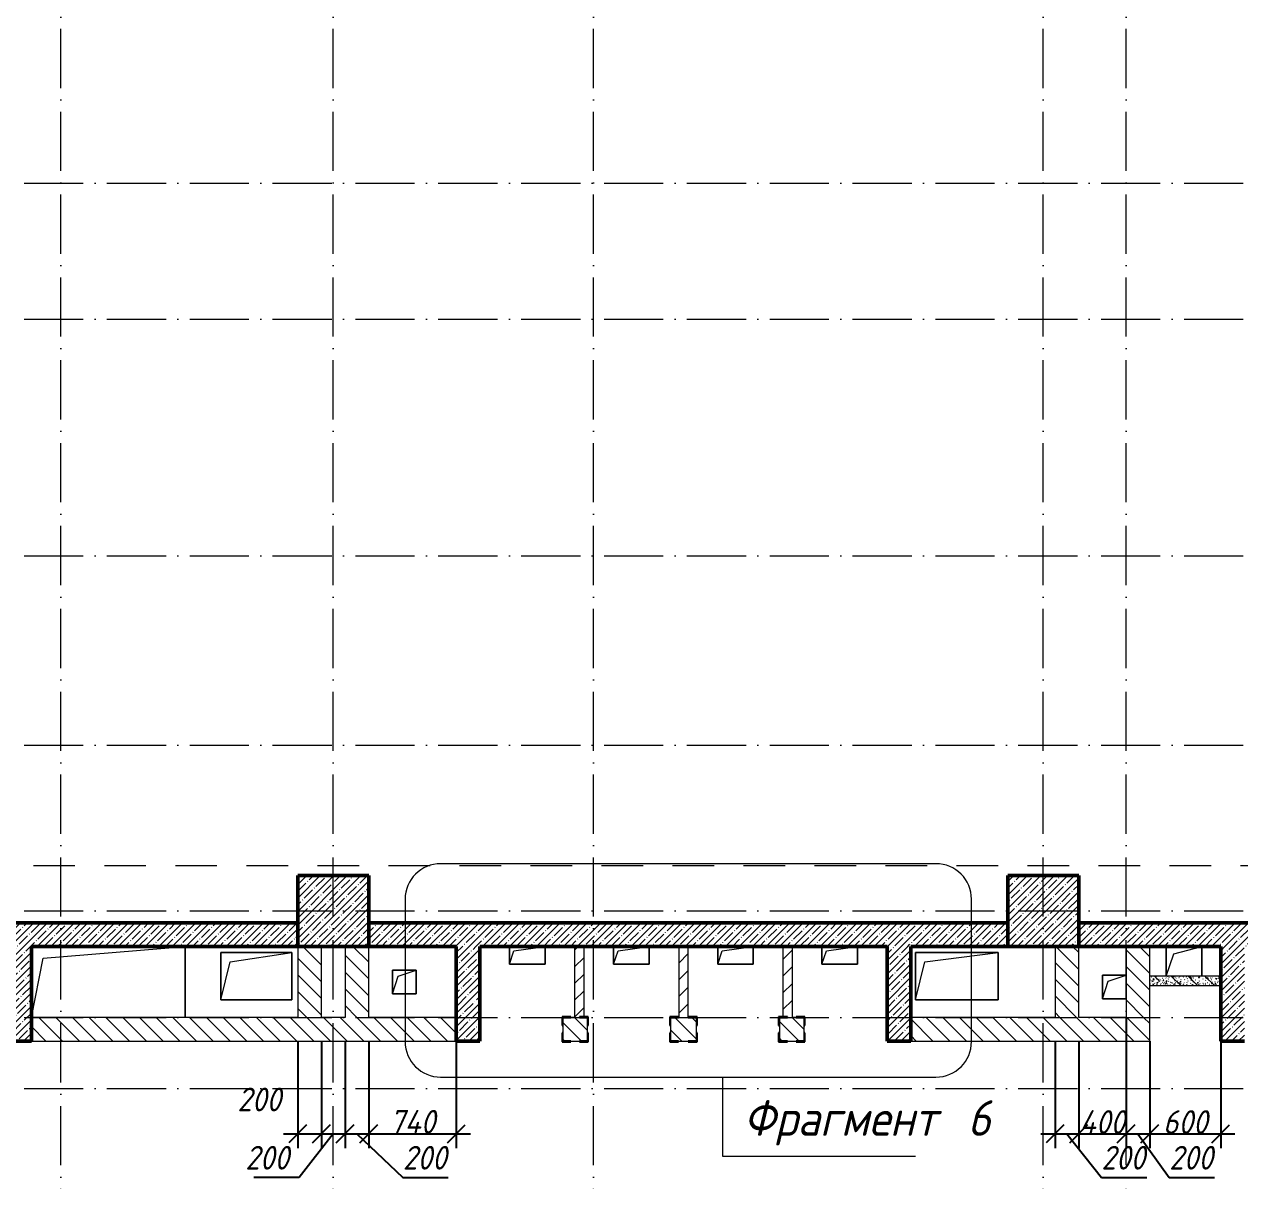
# Model space of a CAD drawing. Header units: millimetres. Extents: x -6064 to 178764, y -5836 to 29924.
# Drawn here: x 51850 to 62120, y 9721 to 19492 of the extents above; entities that cross this region are included whole.
import ezdxf

# ---------------------------------------------------------------- set-up
doc = ezdxf.new("R2010")
doc.units = ezdxf.units.MM
doc.linetypes.add('01 Штриховая _4 мм_', pattern=[600, 350, -250])
doc.linetypes.add('50_200_ШТРИХ_1Т_ш5_п1_п1_', pattern=[700, 500, -100, 0, -100])
doc.layers.add('A-ANNO-DIMS', color=7, linetype='Continuous')
for name, color, linetype, lineweight in [('A-ANNO-SYMB', 7, 'Continuous', 9), ('A-DETL-1', 7, 'Continuous', 50), ('A-FLOR', 7, 'Continuous', 9), ('A-GENM', 7, 'Continuous', 9), ('A-GENM-1', 7, 'Continuous', 25), ('A-WALL-3', 7, 'Continuous', 50), ('A-WALL-PATT-1', 7, 'Continuous', 5), ('G-ANNO-SYMB-1', 7, '01 Штриховая _4 мм_', 9), ('S-COLS', 7, 'Continuous', 9), ('S-COLS-1', 7, 'Continuous', 5), ('S-COLS-2', 7, 'Continuous', 50), ('Оси-1', 7, '50_200_ШТРИХ_1Т_ш5_п1_п1_', 9)]:
    doc.layers.add(name, color=color, linetype=linetype, lineweight=lineweight)
for name, color, linetype, lineweight, true_color in [('A-WALL-7', 7, 'Continuous', 5, 0x008000), ('A-WALL-FNSH-2', 7, 'Continuous', 13, 0xce0000), ('A-WALL-FNSH-3', 7, 'Continuous', 13, 0x008000), ('A-WALL-FNSH-4', 7, 'Continuous', 13, 0x0070df), ('A-WALL-PATT-2', 7, 'Continuous', 5, 0xce0000), ('A-WALL-PATT-3', 7, 'Continuous', 5, 0x008000), ('A-WALL-PATT-4', 7, 'Continuous', 5, 0x0070df)]:
    doc.layers.add(name, color=color, linetype=linetype, lineweight=lineweight, true_color=true_color)
doc.styles.add('ISOCPEUR_I_2', font='isocpeui.ttf', dxfattribs={"width": 0.9, "height": 200})
doc.styles.add('ISOCPEUR_I_3', font='isocpeui.ttf', dxfattribs={"width": 0.9, "height": 300})
doc.dimstyles.new('ISO-2_0_0_9К_СРЕДНИЙ', dxfattribs={"dimscale": 304.8, "dimtxt": 199.196235, "dimasz": 0.492126, "dimexe": 0.393701, "dimexo": 0, "dimgap": 0, "dimtad": 1, "dimdec": 0, "dimzin": 0, "dimdsep": 46, "dimtxsty": 'ISOCPEUR_I_2', "dimblk1": 'OBLIQUE', "dimblk2": 'OBLIQUE', "dimsah": 1, "dimcen": 0.09, "dimdle": 0.393701, "dimazin": 0, "dimtfac": 1, "dimtdec": 4, "dimtix": 1, "dimtmove": 1, "dimatfit": 3, "dimfxl": 1, "dimtvp": 1, "dimtolj": 1, "dimtzin": 0, "dimarcsym": 2})
doc.dimstyles.new('ISO-2_0_0_9К_СРЕДНИЙ_2', dxfattribs={"dimscale": 304.8, "dimtxt": 199.196235, "dimasz": 0.492126, "dimexe": 0.393701, "dimexo": 0, "dimgap": 0, "dimtad": 1, "dimdec": 0, "dimzin": 0, "dimdsep": 46, "dimtxsty": 'ISOCPEUR_I_2', "dimblk1": 'OBLIQUE', "dimblk2": 'OBLIQUE', "dimsah": 1, "dimcen": 0.09, "dimdle": 0.393701, "dimazin": 0, "dimtfac": 1, "dimtdec": 4, "dimtix": 1, "dimtmove": 0, "dimatfit": 3, "dimfxl": 1, "dimtvp": 1, "dimtolj": 1, "dimtzin": 0, "dimarcsym": 2})
pattern_1 = [(135, (0, 0), (-70.71068, -70.71068), [])]
pattern_2 = [(45, (0, 0), (-57.02463, 57.02463), []), (45, (57.025, 0), (-57.02463, 57.02463), [100.806, -20.161, 3.353, -16.808])]
pattern_3 = [(45, (0, 0), (-70.71068, 70.71068), [])]

# ---------------------------------------------------------------- blocks, each defined once
blk = doc.blocks.new('Колонна_Несущая_Прямоугольное сечение - 600х600-V17-АР1_1_Кладочный план 2 этажа')
at = {"layer": 'S-COLS-1'}
h = blk.add_hatch(dxfattribs=at)
h.set_pattern_fill('FP_27', color=256, style=0, pattern_type=2)
h.set_pattern_definition([(45, (-54460, -12000), (-57.02463, 57.02463), []), (45, (-54402.975, -12000), (-57.02463, 57.02463), [100.806, -20.161, 3.353, -16.808])])
h.paths.add_polyline_path([(-300, -300), (300, -300), (300, 300), (-300, 300)], flags=0)
at = {"layer": 'S-COLS-2'}
for p, q in [((300, 300), (-300, 300)), ((-300, 300), (-300, -300)), ((300, -300), (300, 300)), ((-300, -300), (300, -300))]:
    blk.add_line(p, q, dxfattribs=at)
blk = doc.blocks.new('Колонна_Несущая_Прямоугольное сечение - 600х600-V21-АР1_1_Кладочный план 2 этажа')
at = {"layer": 'S-COLS-1'}
h = blk.add_hatch(dxfattribs=at)
h.set_pattern_fill('FP_31', color=256, style=0, pattern_type=2)
h.set_pattern_definition([(45, (-60460, -12000), (-57.02463, 57.02463), []), (45, (-60402.975, -12000), (-57.02463, 57.02463), [100.806, -20.161, 3.353, -16.808])])
h.paths.add_polyline_path([(-300, -300), (300, -300), (300, 300), (-300, 300)], flags=0)
at = {"layer": 'S-COLS-2'}
for p, q in [((300, 300), (-300, 300)), ((-300, 300), (-300, -300)), ((300, -300), (300, 300)), ((-300, -300), (300, -300))]:
    blk.add_line(p, q, dxfattribs=at)
blk = doc.blocks.new('AR_Отверстие прямоугольное _в плите_ - AR_Отверстие прямоугольное _в плите_-V63-АР1_1_Кладочный план 2 этажа')
at = {"layer": 'A-GENM'}
for p, q in [((-550, 200), (650, 300)), ((650, -300), (650, 300)), ((-650, -300), (-550, 200))]:
    blk.add_line(p, q, dxfattribs=at)
blk = doc.blocks.new('AR_Отверстие прямоугольное _в плите_ - AR_Отверстие прямоугольное _в плите_-24469724-АР1_1_Кладочный план 2 этажа')
at = {"layer": 'A-GENM'}
for p, q in [((300, 200), (-300, 200)), ((-300, 200), (-300, -200)), ((-300, -200), (-220, 120)), ((-220, 120), (300, 200)), ((300, -200), (300, 200)), ((-300, -200), (300, -200))]:
    blk.add_line(p, q, dxfattribs=at)
blk = doc.blocks.new('AR_Отверстие прямоугольное _в плите_ - AR_Отверстие прямоугольное _в плите_-V57-АР1_1_Кладочный план 2 этажа')
at = {"layer": 'A-GENM'}
for p, q in [((100, 100), (-100, 100)), ((-100, 100), (-100, -100)), ((-100, -100), (-50, 50)), ((-50, 50), (100, 100)), ((100, -100), (100, 100)), ((-100, -100), (100, -100))]:
    blk.add_line(p, q, dxfattribs=at)
blk = doc.blocks.new('AR_Отверстие прямоугольное _в плите_ - AR_Отверстие прямоугольное _в плите_-24470276-АР1_1_Кладочный план 2 этажа')
at = {"layer": 'A-GENM'}
for p, q in [((-150, 75), (-150, -75)), ((-150, -75), (-112.5, 37.5)), ((-112.5, 37.5), (150, 75)), ((150, -75), (150, 75)), ((-150, -75), (150, -75))]:
    blk.add_line(p, q, dxfattribs=at)
blk = doc.blocks.new('AR_Отверстие прямоугольное _в плите_ - AR_Отверстие прямоугольное _в плите_-24509922-АР1_1_Кладочный план 2 этажа')
at = {"layer": 'A-GENM'}
for p, q in [((350, 200), (-350, 200)), ((-350, 200), (-350, -200)), ((-350, -200), (-270, 120)), ((-270, 120), (350, 200)), ((350, -200), (350, 200)), ((-350, -200), (350, -200))]:
    blk.add_line(p, q, dxfattribs=at)
blk = doc.blocks.new('AR_Отверстие прямоугольное _в плите_ - AR_Отверстие прямоугольное _в плите_-V64-АР1_1_Кладочный план 2 этажа')
at = {"layer": 'A-GENM'}
for p, q in [((100, 100), (-100, 100)), ((-100, 100), (-100, -100)), ((-100, -100), (-50, 50)), ((-50, 50), (100, 100)), ((-100, -100), (100, -100))]:
    blk.add_line(p, q, dxfattribs=at)
blk = doc.blocks.new('AR_Отверстие прямоугольное _в плите_ - AR_Отверстие прямоугольное _в плите_-24475698-АР1_1_Кладочный план 2 этажа')
at = {"layer": 'A-GENM'}
for p, q in [((-150, 125), (-150, -125)), ((-87.5, 62.5), (150, 125)), ((150, -125), (150, 125)), ((-150, -125), (-87.5, 62.5))]:
    blk.add_line(p, q, dxfattribs=at)
blk = doc.blocks.new('Фахверк_СКБ_Уголок - Ф-18_1_200х3550 h_все крепления развернуты-28533997-АР1_1_Кладочный план 2 этажа')
at = {"layer": 'A-GENM-1'}
for p, q in [((200, 156), (125, 156)), ((125, 156), (125, 81)), ((131, 81), (131, 150)), ((131, 150), (200, 150)), ((200, 150), (200, 156)), ((125, 81), (131, 81)), ((131, 19), (125, 19)), ((125, 19), (125, -56)), ((131, -50), (131, 19)), ((125, -56), (200, -56)), ((200, -50), (131, -50)), ((200, -56), (200, -50))]:
    blk.add_line(p, q, dxfattribs=at)
blk = doc.blocks.new('План этажа - длина полки 8 мм-17663127-АР1_1_Кладочный план 2 этажа')
at = {"layer": 'A-ANNO-SYMB'}
blk.add_line((-4, 0), (4, 0), dxfattribs=at)
blk = doc.blocks.new('_Oblique')
at = {"color": 0, "linetype": 'ByBlock', "lineweight": -2}
blk.add_line((-0.5, -0.5), (0.5, 0.5), dxfattribs=at)
blk = doc.blocks.new('DIMBLOCK458-АР1_1_Кладочный план 2 этажа')
at = {"layer": 'A-ANNO-DIMS', "color": 0, "lineweight": -2, "transparency": 16777216}
for p, q in [((54160, 10897), (54160, 9997)), ((54360, 10897), (54360, 9997)), ((54040, 10117), (54480, 10117))]:
    blk.add_line(p, q, dxfattribs=at)
at = {"layer": 'Defpoints', "color": 0, "transparency": 16777216}
for p in [(54160, 10897), (54360, 10897), (54360, 10117)]:
    blk.add_point(p, dxfattribs=at)
at = {"layer": 'A-ANNO-DIMS', "color": 0, "lineweight": -2, "transparency": 16777216, "xscale": 150, "yscale": 150, "zscale": 150, "rotation": 180}
blk.add_blockref('_Oblique', (54160, 10117), dxfattribs=at)
at = {"layer": 'A-ANNO-DIMS', "color": 0, "lineweight": -2, "transparency": 16777216, "xscale": 150, "yscale": 150, "zscale": 150}
blk.add_blockref('_Oblique', (54360, 10117), dxfattribs=at)
at = {"layer": 'A-ANNO-DIMS', "color": 0, "transparency": 16777216, "insert": (53650, 10507), "char_height": 200, "width": 455.09, "attachment_point": 1, "line_spacing_factor": 1.149209, "style": 'ISOCPEUR_I_2'}
blk.add_mtext('\\A1;200', dxfattribs=at)
blk = doc.blocks.new('DIMBLOCK459-АР1_1_Кладочный план 2 этажа')
at = {"layer": 'A-ANNO-DIMS', "color": 0, "lineweight": -2, "transparency": 16777216}
for p, q in [((54360, 10897), (54360, 9997)), ((54560, 10897), (54560, 9997)), ((54460, 10117), (54172, 9748)), ((54240, 10117), (54680, 10117)), ((54172, 9748), (53789, 9748))]:
    blk.add_line(p, q, dxfattribs=at)
at = {"layer": 'Defpoints', "color": 0, "transparency": 16777216}
for p in [(54360, 10897), (54560, 10897), (54560, 10117)]:
    blk.add_point(p, dxfattribs=at)
at = {"layer": 'A-ANNO-DIMS', "color": 0, "lineweight": -2, "transparency": 16777216, "xscale": 150, "yscale": 150, "zscale": 150, "rotation": 180}
blk.add_blockref('_Oblique', (54360, 10117), dxfattribs=at)
at = {"layer": 'A-ANNO-DIMS', "color": 0, "lineweight": -2, "transparency": 16777216, "xscale": 150, "yscale": 150, "zscale": 150}
blk.add_blockref('_Oblique', (54560, 10117), dxfattribs=at)
at = {"layer": 'A-ANNO-DIMS', "color": 0, "transparency": 16777216, "insert": (53717, 10015), "char_height": 200, "width": 455.09, "attachment_point": 1, "line_spacing_factor": 1.149209, "style": 'ISOCPEUR_I_2'}
blk.add_mtext('\\A1;200', dxfattribs=at)
blk = doc.blocks.new('DIMBLOCK460-АР1_1_Кладочный план 2 этажа')
at = {"layer": 'A-ANNO-DIMS', "color": 0, "lineweight": -2, "transparency": 16777216}
for p, q in [((54560, 10897), (54560, 9997)), ((54760, 10897), (54760, 9997)), ((54440, 10117), (54880, 10117)), ((54660, 10117), (55049, 9748)), ((55049, 9748), (55431, 9748))]:
    blk.add_line(p, q, dxfattribs=at)
at = {"layer": 'Defpoints', "color": 0, "transparency": 16777216}
for p in [(54560, 10897), (54760, 10897), (54760, 10117)]:
    blk.add_point(p, dxfattribs=at)
at = {"layer": 'A-ANNO-DIMS', "color": 0, "lineweight": -2, "transparency": 16777216, "xscale": 150, "yscale": 150, "zscale": 150, "rotation": 180}
blk.add_blockref('_Oblique', (54560, 10117), dxfattribs=at)
at = {"layer": 'A-ANNO-DIMS', "color": 0, "lineweight": -2, "transparency": 16777216, "xscale": 150, "yscale": 150, "zscale": 150}
blk.add_blockref('_Oblique', (54760, 10117), dxfattribs=at)
at = {"layer": 'A-ANNO-DIMS', "color": 0, "transparency": 16777216, "insert": (55049, 10015), "char_height": 200, "width": 455.09, "attachment_point": 1, "line_spacing_factor": 1.149209, "style": 'ISOCPEUR_I_2'}
blk.add_mtext('\\A1;200', dxfattribs=at)
blk = doc.blocks.new('DIMBLOCK461-АР1_1_Кладочный план 2 этажа')
at = {"layer": 'A-ANNO-DIMS', "color": 0, "lineweight": -2, "transparency": 16777216}
for p, q in [((54760, 10897), (54760, 9997)), ((55500, 10900), (55500, 9997)), ((54640, 10117), (55620, 10117))]:
    blk.add_line(p, q, dxfattribs=at)
at = {"layer": 'Defpoints', "color": 0, "transparency": 16777216}
for p in [(54760, 10897), (55500, 10900), (55500, 10117)]:
    blk.add_point(p, dxfattribs=at)
at = {"layer": 'A-ANNO-DIMS', "color": 0, "lineweight": -2, "transparency": 16777216, "xscale": 150, "yscale": 150, "zscale": 150, "rotation": 180}
blk.add_blockref('_Oblique', (54760, 10117), dxfattribs=at)
at = {"layer": 'A-ANNO-DIMS', "color": 0, "lineweight": -2, "transparency": 16777216, "xscale": 150, "yscale": 150, "zscale": 150}
blk.add_blockref('_Oblique', (55500, 10117), dxfattribs=at)
at = {"layer": 'A-ANNO-DIMS', "color": 0, "transparency": 16777216, "insert": (55130, 10219), "char_height": 200, "width": 473.47, "attachment_point": 5, "style": 'ISOCPEUR_I_2'}
blk.add_mtext('\\A1;740', dxfattribs=at)
blk = doc.blocks.new('DIMBLOCK462-АР1_1_Кладочный план 2 этажа')
at = {"layer": 'A-ANNO-DIMS', "color": 0, "lineweight": -2, "transparency": 16777216}
for p, q in [((60560, 10897), (60560, 9997)), ((60760, 10897), (60760, 9997)), ((60440, 10117), (60880, 10117)), ((60660, 10117), (60951, 9748)), ((60951, 9748), (61334, 9748))]:
    blk.add_line(p, q, dxfattribs=at)
at = {"layer": 'Defpoints', "color": 0, "transparency": 16777216}
for p in [(60560, 10897), (60760, 10897), (60760, 10117)]:
    blk.add_point(p, dxfattribs=at)
at = {"layer": 'A-ANNO-DIMS', "color": 0, "lineweight": -2, "transparency": 16777216, "xscale": 150, "yscale": 150, "zscale": 150, "rotation": 180}
blk.add_blockref('_Oblique', (60560, 10117), dxfattribs=at)
at = {"layer": 'A-ANNO-DIMS', "color": 0, "lineweight": -2, "transparency": 16777216, "xscale": 150, "yscale": 150, "zscale": 150}
blk.add_blockref('_Oblique', (60760, 10117), dxfattribs=at)
at = {"layer": 'A-ANNO-DIMS', "color": 0, "transparency": 16777216, "insert": (60951, 10015), "char_height": 200, "width": 455.09, "attachment_point": 1, "line_spacing_factor": 1.149209, "style": 'ISOCPEUR_I_2'}
blk.add_mtext('\\A1;200', dxfattribs=at)
blk = doc.blocks.new('DIMBLOCK463-АР1_1_Кладочный план 2 этажа')
at = {"layer": 'A-ANNO-DIMS', "color": 0, "lineweight": -2, "transparency": 16777216}
for p, q in [((61160, 11100), (61160, 9997)), ((60760, 10897), (60760, 9997)), ((60640, 10117), (61280, 10117))]:
    blk.add_line(p, q, dxfattribs=at)
at = {"layer": 'Defpoints', "color": 0, "transparency": 16777216}
for p in [(61160, 11100), (60760, 10897), (61160, 10117)]:
    blk.add_point(p, dxfattribs=at)
at = {"layer": 'A-ANNO-DIMS', "color": 0, "lineweight": -2, "transparency": 16777216, "xscale": 150, "yscale": 150, "zscale": 150, "rotation": 180}
blk.add_blockref('_Oblique', (60760, 10117), dxfattribs=at)
at = {"layer": 'A-ANNO-DIMS', "color": 0, "lineweight": -2, "transparency": 16777216, "xscale": 150, "yscale": 150, "zscale": 150}
blk.add_blockref('_Oblique', (61160, 10117), dxfattribs=at)
at = {"layer": 'A-ANNO-DIMS', "color": 0, "transparency": 16777216, "insert": (60960, 10217), "char_height": 200, "width": 473.47, "attachment_point": 5, "style": 'ISOCPEUR_I_2'}
blk.add_mtext('\\A1;400', dxfattribs=at)
blk = doc.blocks.new('DIMBLOCK464-АР1_1_Кладочный план 2 этажа')
at = {"layer": 'A-ANNO-DIMS', "color": 0, "lineweight": -2, "transparency": 16777216}
for p, q in [((61160, 11100), (61160, 9997)), ((61360, 10900), (61360, 9997)), ((61040, 10117), (61480, 10117)), ((61260, 10117), (61524, 9748)), ((61524, 9748), (61906, 9748))]:
    blk.add_line(p, q, dxfattribs=at)
at = {"layer": 'Defpoints', "color": 0, "transparency": 16777216}
for p in [(61160, 11100), (61360, 10900), (61360, 10117)]:
    blk.add_point(p, dxfattribs=at)
at = {"layer": 'A-ANNO-DIMS', "color": 0, "lineweight": -2, "transparency": 16777216, "xscale": 150, "yscale": 150, "zscale": 150, "rotation": 180}
blk.add_blockref('_Oblique', (61160, 10117), dxfattribs=at)
at = {"layer": 'A-ANNO-DIMS', "color": 0, "lineweight": -2, "transparency": 16777216, "xscale": 150, "yscale": 150, "zscale": 150}
blk.add_blockref('_Oblique', (61360, 10117), dxfattribs=at)
at = {"layer": 'A-ANNO-DIMS', "color": 0, "transparency": 16777216, "insert": (61524, 10015), "char_height": 200, "width": 455.09, "attachment_point": 1, "line_spacing_factor": 1.149209, "style": 'ISOCPEUR_I_2'}
blk.add_mtext('\\A1;200', dxfattribs=at)
blk = doc.blocks.new('DIMBLOCK465-АР1_1_Кладочный план 2 этажа')
at = {"layer": 'A-ANNO-DIMS', "color": 0, "lineweight": -2, "transparency": 16777216}
for p, q in [((61360, 10900), (61360, 9997)), ((61960, 10900), (61960, 9997)), ((61240, 10117), (62080, 10117))]:
    blk.add_line(p, q, dxfattribs=at)
at = {"layer": 'Defpoints', "color": 0, "transparency": 16777216}
for p in [(61360, 10900), (61960, 10900), (61960, 10117)]:
    blk.add_point(p, dxfattribs=at)
at = {"layer": 'A-ANNO-DIMS', "color": 0, "lineweight": -2, "transparency": 16777216, "xscale": 150, "yscale": 150, "zscale": 150, "rotation": 180}
blk.add_blockref('_Oblique', (61360, 10117), dxfattribs=at)
at = {"layer": 'A-ANNO-DIMS', "color": 0, "lineweight": -2, "transparency": 16777216, "xscale": 150, "yscale": 150, "zscale": 150}
blk.add_blockref('_Oblique', (61960, 10117), dxfattribs=at)
at = {"layer": 'A-ANNO-DIMS', "color": 0, "transparency": 16777216, "insert": (61660, 10217), "char_height": 200, "width": 455.09, "attachment_point": 5, "style": 'ISOCPEUR_I_2'}
blk.add_mtext('\\A1;600', dxfattribs=at)

msp = doc.modelspace()

# ---------------------------------------------------------------- hatches: boundary and pattern name
at = {"layer": 'A-WALL-PATT-1'}
h = msp.add_hatch(dxfattribs=at)
h.set_pattern_fill('FP_7', color=256, style=0, pattern_type=2)
h.set_pattern_definition(pattern_2)
h.paths.add_polyline_path([(51910, 10900), (51910, 11900), (51710, 11900), (51710, 10900)], flags=0)
h = msp.add_hatch(dxfattribs=at)
h.set_pattern_fill('FP_7', color=256, style=0, pattern_type=2)
h.set_pattern_definition(pattern_2)
h.paths.add_polyline_path([(51910, 11700), (54160, 11700), (54160, 11900), (51910, 11900)], flags=0)
h = msp.add_hatch(dxfattribs=at)
h.set_pattern_fill('FP_7', color=256, style=0, pattern_type=2)
h.set_pattern_definition(pattern_2)
h.paths.add_polyline_path([(54760, 11700), (60160, 11700), (60160, 11900), (54760, 11900)], flags=0)
h = msp.add_hatch(dxfattribs=at)
h.set_pattern_fill('FP_7', color=256, style=0, pattern_type=2)
h.set_pattern_definition(pattern_2)
h.paths.add_polyline_path([(63260, 11700), (66160, 11700), (66160, 11900), (60760, 11900), (60760, 11700), (63180, 11700)], flags=0)
h = msp.add_hatch(dxfattribs=at)
h.set_pattern_fill('FP_7', color=256, style=0, pattern_type=2)
h.set_pattern_definition(pattern_2)
h.paths.add_polyline_path([(55500, 10900), (55700, 10900), (55700, 11700), (55500, 11700)], flags=0)
h = msp.add_hatch(dxfattribs=at)
h.set_pattern_fill('FP_7', color=256, style=0, pattern_type=2)
h.set_pattern_definition(pattern_2)
h.paths.add_polyline_path([(59140, 10900), (59340, 10900), (59340, 11700), (59140, 11700)], flags=0)
h = msp.add_hatch(dxfattribs=at)
h.set_pattern_fill('FP_7', color=256, style=0, pattern_type=2)
h.set_pattern_definition(pattern_2)
h.paths.add_polyline_path([(61960, 10900), (62160, 10900), (62160, 11700), (61960, 11700), (61960, 11370)], flags=0)
at = {"layer": 'A-WALL-PATT-2'}
h = msp.add_hatch(dxfattribs=at)
h.set_pattern_fill('FP_22', color=256, style=0, pattern_type=2)
h.set_pattern_definition(pattern_1)
h.paths.add_polyline_path([(54160, 11100), (54360, 11100), (54360, 11700), (54160, 11700)], flags=0)
h = msp.add_hatch(dxfattribs=at)
h.set_pattern_fill('FP_22', color=256, style=0, pattern_type=2)
h.set_pattern_definition(pattern_1)
h.paths.add_polyline_path([(54560, 11100), (54760, 11100), (54760, 11700), (54560, 11700)], flags=0)
h = msp.add_hatch(dxfattribs=at)
h.set_pattern_fill('FP_22', color=256, style=0, pattern_type=2)
h.set_pattern_definition(pattern_1)
h.paths.add_polyline_path([(60560, 11100), (60760, 11100), (60760, 11700), (60560, 11700)], flags=0)
h = msp.add_hatch(dxfattribs=at)
h.set_pattern_fill('FP_22', color=256, style=0, pattern_type=2)
h.set_pattern_definition(pattern_1)
h.paths.add_polyline_path([(61191, 11100), (61360, 11100), (61360, 11700), (61160, 11700), (61160, 11100)], flags=0)
h = msp.add_hatch(dxfattribs=at)
h.set_pattern_fill('FP_22', color=256, style=0, pattern_type=2)
h.set_pattern_definition(pattern_1)
h.paths.add_polyline_path([(55500, 10900), (55500, 11100), (51910, 11100), (51910, 10900), (55062, 10900)], flags=0)
h = msp.add_hatch(dxfattribs=at)
h.set_pattern_fill('FP_22', color=256, style=0, pattern_type=2)
h.set_pattern_definition(pattern_1)
h.paths.add_polyline_path([(58230, 10900), (58440, 10900), (58440, 11100), (58230, 11100), (58230, 10969)], flags=0)
h.paths.add_polyline_path([(56469, 10900), (56610, 10900), (56610, 11100), (56400, 11100), (56400, 10900)], flags=0)
h.paths.add_polyline_path([(57310, 10900), (57530, 10900), (57530, 11100), (57310, 11100), (57310, 10969)], flags=0)
h = msp.add_hatch(dxfattribs=at)
h.set_pattern_fill('FP_22', color=256, style=0, pattern_type=2)
h.set_pattern_definition(pattern_1)
h.paths.add_polyline_path([(59658.8, 10900), (61360, 10900), (61360, 11100), (59340, 11100), (59340, 10900)], flags=0)
at = {"layer": 'A-WALL-PATT-3'}
h = msp.add_hatch(dxfattribs=at)
h.set_pattern_fill('FP_24', color=256, style=0, pattern_type=2)
h.set_pattern_definition(pattern_3)
h.paths.add_polyline_path([(56541, 11100), (56541, 11106), (56580.2, 11106), (56580.2, 11700), (56500.2, 11700), (56500.2, 11100)], flags=0)
h = msp.add_hatch(dxfattribs=at)
h.set_pattern_fill('FP_24', color=256, style=0, pattern_type=2)
h.set_pattern_definition(pattern_3)
h.paths.add_polyline_path([(57380.2, 11100), (57460.2, 11100), (57460.2, 11700), (57380.2, 11700)], flags=0)
h = msp.add_hatch(dxfattribs=at)
h.set_pattern_fill('FP_24', color=256, style=0, pattern_type=2)
h.set_pattern_definition(pattern_3)
h.paths.add_polyline_path([(58299, 11100), (58340.2, 11100), (58340.2, 11700), (58260.2, 11700), (58260.2, 11106), (58299, 11106)], flags=0)
at = {"layer": 'A-WALL-PATT-4'}
h = msp.add_hatch(dxfattribs=at)
h.set_pattern_fill('FP_25', color=256, style=0, pattern_type=2)
h.set_pattern_definition([(50, (0, 0), (72.873764, -6.37607), [7.62, -83.82]), (355, (0, 0), (-14.09699, 76.42244), [6.096, -67.056]), (100.451, (6.07, -0.53), (58.776964, 70.04687), [6.476, -71.236]), (46.184, (0, 20.32), (108.43142, -16.81745), [11.43, -125.73]), (96.636, (9.04, 18.92), (94.961, 98.97089), [9.714, -106.854]), (351.184, (0, 20.32), (94.96227, 98.97018), [9.144, -100.584]), (21, (10.16, 15.24), (60.64565, -40.90654), [7.62, -83.82]), (326, (10.16, 15.24), (24.72083, 73.67493), [6.096, -67.056]), (71.451, (15.214, 11.83), (85.36689, 32.76874), [6.476, -71.236]), (37.5, (0, 0), (1.235525, 33.822432), [3.353, -62.89, 3.353, -64.719, -67.31]), (37.5, (0, 0), (1.235525, 33.822432), [-134.315, 3.353, -63.957]), (7.5, (0, 0), (26.728146, 40.07255), [3.353, -35.458, 3.353, -61.366, -25.654]), (7.5, (0, 0), (26.728146, 40.07255), [-103.53, 3.353, -22.301]), (327.5, (-22.657, 0), (54.236318, -2.292117), [3.353, -22.047, 3.353, -75.895, -105.156]), (327.5, (-22.657, 0), (54.236318, -2.292117), [-104.648, 3.353, -101.803]), (317.5, (-32.817, 0), (59.25158, 10.17014), [3.353, -29.667, 3.353, -49.276, -74.676]), (317.5, (-32.817, 0), (59.25158, 10.17014), [-85.649, 3.353, -71.323])])
h.paths.add_polyline_path([(61360, 11370), (61960, 11370), (61960, 11450), (61360, 11450)], flags=0)
h = msp.add_hatch(dxfattribs=at)
h.set_pattern_fill('FP_26', color=256, style=0, pattern_type=2)
h.set_pattern_definition([(135, (0, 0), (-142.5612, -142.5612), []), (135, (142.56, 0), (-142.5612, -142.5612), [252.016, -50.403, 3.353, -47.05])])
h.paths.add_polyline_path([(61360, 11370), (61960, 11370), (61960, 11450), (61360, 11450)], flags=0)

# ---------------------------------------------------------------- linework, layer by layer
at = {"layer": 'A-ANNO-SYMB'}
for p, q in [((59553.7, 12399.4), (55368.1, 12399.4)), ((55068.1, 12099.4), (55068.1, 10896.5)), ((59853.7, 10896.5), (59853.7, 12099.4)), ((55368.1, 10596.5), (59553.7, 10596.5)), ((57748.9, 10596.5), (57748.9, 9926.9)), ((57748.9, 9926.9), (58581.9, 9926.9))]:
    msp.add_line(p, q, dxfattribs=at)
for centre, start, end in [((55368.1, 12099.4), 90, 180), ((59553.7, 12099.4), 0, 90), ((55368.1, 10896.5), 180, 270), ((59553.7, 10896.5), 270, 0)]:
    msp.add_arc(centre, 300, start, end, dxfattribs=at)
at = {"layer": 'A-DETL-1'}
for p, q in [((54760, 11700), (55500, 11700)), ((55700, 11700), (59140, 11700)), ((59340, 11700), (60160, 11700)), ((60760, 11700), (61960, 11700)), ((61960, 11370), (61960, 11450))]:
    msp.add_line(p, q, dxfattribs=at)
at = {"layer": 'A-FLOR'}
for p, q in [((53210, 11700), (53210, 11100)), ((53510, 11650), (54110, 11650)), ((53510, 11250), (53510, 11650)), ((54110, 11650), (54110, 11250)), ((55950, 11550), (55950, 11700)), ((56250, 11700), (56250, 11550)), ((56829.2, 11550), (56829.2, 11700)), ((57129.2, 11700), (57129.2, 11550)), ((57709.2, 11550), (57709.2, 11700)), ((58009.2, 11700), (58009.2, 11550)), ((58590, 11550), (58590, 11700)), ((58890, 11700), (58890, 11550)), ((59380, 11650), (60080, 11650)), ((59380, 11250), (59380, 11650)), ((60080, 11650), (60080, 11250)), ((61500, 11450), (61500, 11700)), ((61800, 11700), (61800, 11450)), ((56250, 11550), (55950, 11550)), ((57129.2, 11550), (56829.2, 11550)), ((58009.2, 11550), (57709.2, 11550)), ((58890, 11550), (58590, 11550)), ((54960, 11500), (55160, 11500)), ((54960, 11300), (54960, 11500)), ((55160, 11500), (55160, 11300)), ((60960, 11457), (61160, 11457)), ((60960, 11257), (60960, 11457)), ((55160, 11300), (54960, 11300)), ((54110, 11250), (53510, 11250)), ((60080, 11250), (59380, 11250)), ((61160, 11257), (60960, 11257))]:
    msp.add_line(p, q, dxfattribs=at)
at = {"layer": 'A-WALL-3'}
for p, q in [((54160, 11900), (51710, 11900)), ((60160, 11900), (54760, 11900)), ((66160, 11900), (60760, 11900)), ((51910, 10900), (51910, 11700)), ((51910, 11700), (54160, 11700)), ((55500, 11700), (55500, 10900)), ((55700, 10900), (55700, 11700)), ((59140, 11700), (59140, 10900)), ((59340, 10900), (59340, 11700)), ((61960, 11700), (61960, 11450)), ((61960, 11370), (61960, 10900)), ((51710, 10900), (51910, 10900)), ((55500, 10900), (55700, 10900)), ((59140, 10900), (59340, 10900)), ((61960, 10900), (62160, 10900))]:
    msp.add_line(p, q, dxfattribs=at)
at = {"layer": 'A-WALL-7'}
for p, q in [((56500.2, 11100), (56541, 11100)), ((57380.2, 11100), (57460.2, 11100)), ((58299, 11100), (58340.2, 11100))]:
    msp.add_line(p, q, dxfattribs=at)
at = {"layer": 'A-WALL-FNSH-2'}
for p, q in [((54160, 11700), (54160, 11100)), ((54360, 11100), (54360, 11700)), ((54560, 11700), (54560, 11100)), ((54760, 11100), (54760, 11700)), ((60560, 11700), (60560, 11100)), ((60760, 11100), (60760, 11700)), ((61360, 11700), (61160, 11700)), ((61160, 11700), (61160, 11100)), ((61360, 10900), (61360, 11700)), ((54160, 11100), (51910, 11100)), ((51910, 11100), (51910, 10900)), ((54560, 11100), (54360, 11100)), ((55500, 11100), (54760, 11100)), ((56500.2, 11100), (56469, 11100)), ((57380.2, 11100), (57379, 11100)), ((58371, 11100), (58340.2, 11100)), ((60560, 11100), (59340, 11100)), ((61160, 11100), (60760, 11100)), ((56400, 11031), (56400, 10969)), ((56610, 10969), (56610, 11031)), ((57310, 11031), (57310, 10969)), ((57530, 10969), (57530, 11031)), ((58230, 11031), (58230, 10969)), ((58440, 10969), (58440, 11031)), ((51910, 10900), (55500, 10900)), ((55500, 10900), (55500, 10900)), ((56469, 10900), (56541, 10900)), ((57379, 10900), (57461, 10900)), ((58299, 10900), (58371, 10900)), ((59340, 10900), (61360, 10900))]:
    msp.add_line(p, q, dxfattribs=at)
at = {"layer": 'A-WALL-FNSH-3'}
for p, q in [((56500.2, 11700), (56500.2, 11100)), ((56580.2, 11106), (56580.2, 11700)), ((57380.2, 11700), (57380.2, 11100)), ((57460.2, 11100), (57460.2, 11700)), ((58260.2, 11700), (58260.2, 11106)), ((58340.2, 11100), (58340.2, 11700))]:
    msp.add_line(p, q, dxfattribs=at)
at = {"layer": 'A-WALL-FNSH-4'}
for p, q in [((61960, 11450), (61360, 11450)), ((61360, 11370), (61960, 11370))]:
    msp.add_line(p, q, dxfattribs=at)
at = {"layer": 'G-ANNO-SYMB-1'}
msp.add_line((42928.2, 12383.3), (126776.9, 12383.3), dxfattribs=at)
at = {"layer": 'Оси-1'}
for p, q in [((52160, -4150), (52160, 28636.9)), ((54460, -4150), (54460, 28636.9)), ((56660, -4150), (56660, 28636.9)), ((60460, -4150), (60460, 28636.9)), ((61160, -4150), (61160, 28636.9)), ((-4160, 18150), (125951.6, 18150)), ((-4160, 17000), (125951.6, 17000)), ((-4160, 15000), (125951.6, 15000)), ((-4160, 13400), (125951.6, 13400)), ((-4160, 12000), (125951.6, 12000)), ((-4160, 11100), (125951.6, 11100)), ((-4160, 10500), (125951.6, 10500))]:
    msp.add_line(p, q, dxfattribs=at)

# ---------------------------------------------------------------- block references
at = {"layer": 'A-ANNO-SYMB', "xscale": 99.99999999999993, "yscale": 99.99999999999993, "zscale": 99.99999999999993}
msp.add_blockref('План этажа - длина полки 8 мм-17663127-АР1_1_Кладочный план 2 этажа', (58981.9, 9926.9), dxfattribs=at)
at = {"layer": 'A-GENM'}
for name, p in [('AR_Отверстие прямоугольное _в плите_ - AR_Отверстие прямоугольное _в плите_-V63-АР1_1_Кладочный план 2 этажа', (52560, 11400)), ('AR_Отверстие прямоугольное _в плите_ - AR_Отверстие прямоугольное _в плите_-24469724-АР1_1_Кладочный план 2 этажа', (53810, 11450)), ('AR_Отверстие прямоугольное _в плите_ - AR_Отверстие прямоугольное _в плите_-24470276-АР1_1_Кладочный план 2 этажа', (56100, 11625)), ('AR_Отверстие прямоугольное _в плите_ - AR_Отверстие прямоугольное _в плите_-24470276-АР1_1_Кладочный план 2 этажа', (56979.2, 11625)), ('AR_Отверстие прямоугольное _в плите_ - AR_Отверстие прямоугольное _в плите_-24470276-АР1_1_Кладочный план 2 этажа', (57859.2, 11625)), ('AR_Отверстие прямоугольное _в плите_ - AR_Отверстие прямоугольное _в плите_-24470276-АР1_1_Кладочный план 2 этажа', (58740, 11625)), ('AR_Отверстие прямоугольное _в плите_ - AR_Отверстие прямоугольное _в плите_-24509922-АР1_1_Кладочный план 2 этажа', (59730, 11450)), ('AR_Отверстие прямоугольное _в плите_ - AR_Отверстие прямоугольное _в плите_-24475698-АР1_1_Кладочный план 2 этажа', (61650, 11575)), ('AR_Отверстие прямоугольное _в плите_ - AR_Отверстие прямоугольное _в плите_-V57-АР1_1_Кладочный план 2 этажа', (55060, 11400)), ('AR_Отверстие прямоугольное _в плите_ - AR_Отверстие прямоугольное _в плите_-V64-АР1_1_Кладочный план 2 этажа', (61060, 11357))]:
    msp.add_blockref(name, p, dxfattribs=at)
at = {"layer": 'A-GENM-1'}
for p in [(56269, 10950), (57179, 10950), (58099, 10950)]:
    msp.add_blockref('Фахверк_СКБ_Уголок - Ф-18_1_200х3550 h_все крепления развернуты-28533997-АР1_1_Кладочный план 2 этажа', p, dxfattribs=at)
at = {"layer": 'A-GENM-1', "rotation": 180}
for p in [(56741, 11050), (57661, 11050), (58571, 11050)]:
    msp.add_blockref('Фахверк_СКБ_Уголок - Ф-18_1_200х3550 h_все крепления развернуты-28533997-АР1_1_Кладочный план 2 этажа', p, dxfattribs=at)
at = {"layer": 'S-COLS'}
for name, p in [('Колонна_Несущая_Прямоугольное сечение - 600х600-V17-АР1_1_Кладочный план 2 этажа', (54460, 12000)), ('Колонна_Несущая_Прямоугольное сечение - 600х600-V21-АР1_1_Кладочный план 2 этажа', (60460, 12000))]:
    msp.add_blockref(name, p, dxfattribs=at)

# ---------------------------------------------------------------- texts
at = {"layer": 'A-ANNO-SYMB', "char_height": 300, "attachment_point": 1, "style": 'ISOCPEUR_I_3'}
for s, insert, width in [('Фрагмент', (57927.9, 10400.2), 2085.189), (' 6', (59648.3, 10400.2), 432.911)]:
    msp.add_mtext(s, dxfattribs=dict(at, insert=insert, width=width))

# ---------------------------------------------------------------- dimensions: what is measured, and where the dimension line sits
at = {"layer": 'A-ANNO-DIMS'}
for base, p1, p2, override, picture, middle in [((61160, 10117.3), (60760, 10897), (61160, 11100), {"dimpost": '<>', "dimfxl": 448.584987}, 'DIMBLOCK463-АР1_1_Кладочный план 2 этажа', (60960, 10217.3)), ((55500, 10117.3), (54760, 10897), (55500, 10900), {"dimpost": '<>', "dimfxl": 740.006244}, 'DIMBLOCK461-АР1_1_Кладочный план 2 этажа', (55130, 10218.6)), ((61960, 10117.3), (61360, 10900), (61960, 10900), {"dimpost": '<>', "dimfxl": 600}, 'DIMBLOCK465-АР1_1_Кладочный план 2 этажа', (61660, 10217.3))]:
    dim = msp.add_linear_dim(base=base, p1=p1, p2=p2, dimstyle='ISO-2_0_0_9К_СРЕДНИЙ_2', override=override, dxfattribs=at)
    dim.commit()
    dim.dimension.update_dxf_attribs({"geometry": picture, "text_midpoint": middle})
for base, p1, p2, override, picture, middle in [((61360, 10117.3), (61160, 11100), (61360, 10900), {"dimpost": '<>', "dimfxl": 282.842712}, 'DIMBLOCK464-АР1_1_Кладочный план 2 этажа', (61524, 9748.1)), ((54360, 10117.3), (54160, 10897), (54360, 10897), {"dimpost": '<>', "dimfxl": 200}, 'DIMBLOCK458-АР1_1_Кладочный план 2 этажа', (53877.4, 10240.3)), ((54560, 10117.3), (54360, 10897), (54560, 10897), {"dimpost": '<>', "dimfxl": 200}, 'DIMBLOCK459-АР1_1_Кладочный план 2 этажа', (54171.6, 9748.1)), ((54760, 10117.3), (54560, 10897), (54760, 10897), {"dimpost": '<>', "dimfxl": 200}, 'DIMBLOCK460-АР1_1_Кладочный план 2 этажа', (55048.6, 9748.1)), ((60760, 10117.3), (60560, 10897), (60760, 10897), {"dimpost": '<>', "dimfxl": 200}, 'DIMBLOCK462-АР1_1_Кладочный план 2 этажа', (60951.5, 9748.1))]:
    dim = msp.add_linear_dim(base=base, p1=p1, p2=p2, dimstyle='ISO-2_0_0_9К_СРЕДНИЙ', override=override, dxfattribs=at)
    dim.commit()
    dim.dimension.update_dxf_attribs({"geometry": picture, "text_midpoint": middle, "dimtype": 160})

doc.saveas('drawing.dxf')
